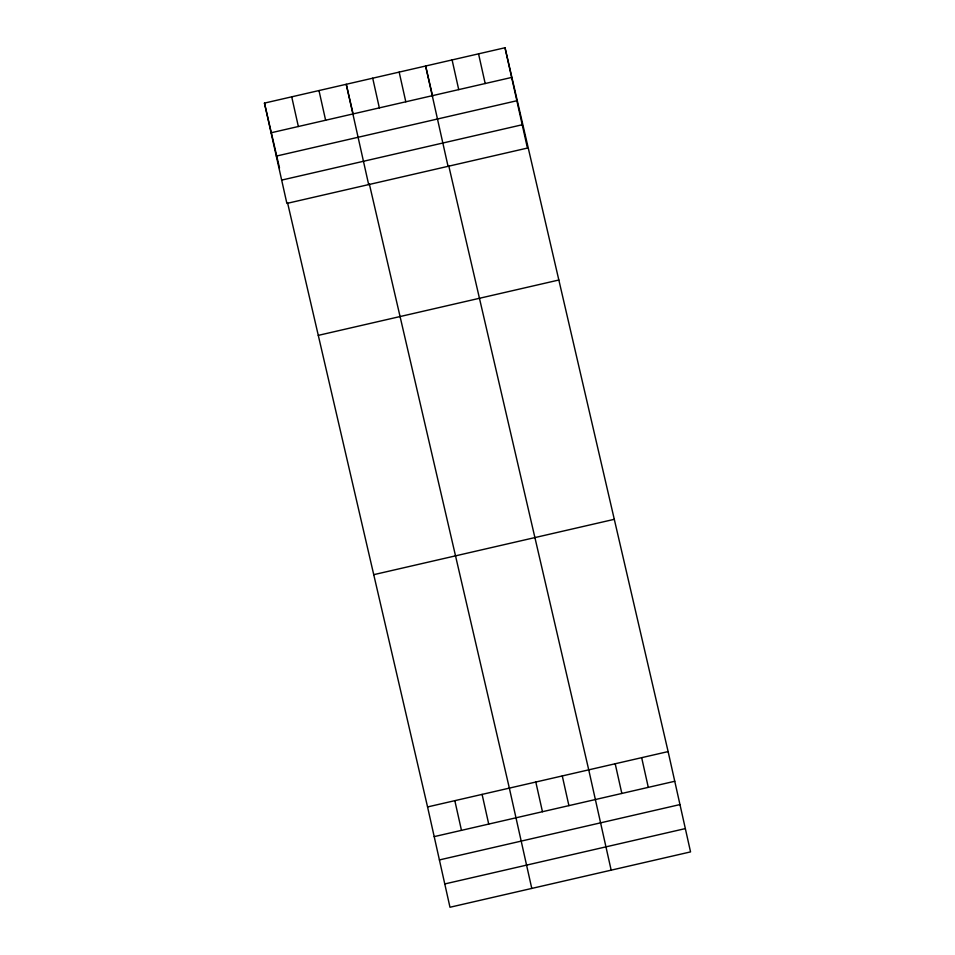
<?xml version="1.0" encoding="UTF-8"?>
<svg xmlns="http://www.w3.org/2000/svg" width="955" height="955" viewBox="0 0 955 955"><rect width="100%" height="100%" fill="white"/><g stroke="black" fill="none" stroke-linecap="round" stroke-linejoin="round"><path stroke-width="1.43" d="M505.016 47.75L527.435 148.061L286.882 203.415L264.451 103.104L505.016 47.75L668.118 751.585L690.549 851.896L449.984 907.25L427.565 806.939L287.527 202.639M271.089 132.781L511.653 77.439M276.305 156.095L516.858 100.741M281.665 180.101L522.23 124.759M318.278 335.372L558.842 280.018M373.739 574.671L614.292 519.317M427.565 806.939L668.118 751.585M434.203 836.628L674.755 781.274M439.407 859.93L679.96 804.576M444.779 883.948L685.332 828.594M432.651 96.312L425.632 66.014L448.05 166.325M448.695 165.561L588.734 769.849L611.164 870.16M353.266 114.576L346.247 84.279L368.666 184.59M369.31 183.826L509.349 788.126L531.78 888.437M264.451 103.104L279.505 168.02M641.664 757.673L648.29 787.362M478.551 53.838L485.188 83.527M615.199 763.761L621.836 793.45M452.097 59.926L458.722 89.615M562.28 775.949L568.905 805.626M399.166 72.103L405.803 101.791M535.815 782.038L542.452 811.714M372.713 78.191L379.338 107.879M482.096 794.393L488.721 824.081M318.982 90.558L325.619 120.235M454.831 800.672L461.468 830.349M291.717 96.825L298.354 126.514"/></g></svg>
